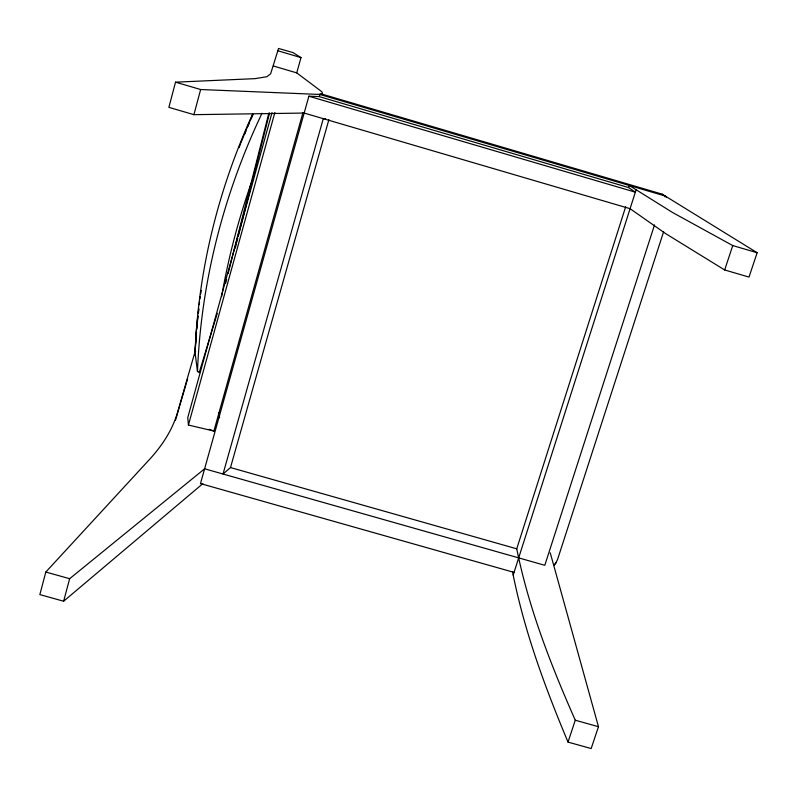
<?xml version="1.0" encoding="UTF-8"?>
<svg xmlns="http://www.w3.org/2000/svg" width="797" height="797" viewBox="0 0 797 797"><rect width="100%" height="100%" fill="white"/><g stroke="black" fill="none" stroke-linecap="round" stroke-linejoin="round"><path stroke-width="1.2" d="M196.49 331.99L194.876 355.332L196.251 331.96A652.564 587.419 -51.6 0 1 197.905 315.383M225.71 283.114L226.627 279.498M228.161 273.471L268.848 113.114M235.314 248.066L236.231 244.45M236.839 242.039L237.755 238.423M238.373 236.012L269.565 112.965M195.703 351.487A7.043 1.544 15.1 0 0 194.996 351.915L177.482 412.587C172.082 431.217 160.765 447.565 147.565 461.553L45.818 572.037L39.85 594.592L63.63 601.227L202.896 483.61M175.539 82.161L168.874 107.346L193.91 114.668L304.165 113.054L630.078 208.684L665.734 233.66L724.662 269.964L749.001 277.077L757.15 252.729L662.237 194.179L321.301 93.916L319.507 94.245A331.901 15.263 15.8 0 1 314.984 94.255L200.645 89.523L175.539 82.161L254.98 78.654L266.905 76.711L270.651 73.762L278.542 48.448L293.037 52.602L300.997 57.603L296.753 72.886L320.563 90.768A332.17 15.273 15.8 0 1 321.33 93.907M63.63 601.227L69.658 578.702L204.62 468.795L544.809 565.292L654.516 224.913M193.91 114.668L200.645 89.523M194.637 355.313L194.807 354.715A7.183 1.674 3.8 0 1 194.926 354.496M272.036 112.576L187.743 417.668L188.421 425.05L213.895 431.047L302.95 112.646M188.421 425.05L274.885 112.457M308.877 96.218L635.348 192.167L628.534 187.534L319.129 96.576L308.877 96.218L200.475 483.58L514.045 572.395M319.129 96.576L320.165 94.156M325.654 118.584L323.283 118.663L223.03 474.016L230.502 467.56L328.882 119.66M175.529 420.109L187.514 379.133A7.024 1.664 15 0 1 187.634 378.934M199.14 372.727L217.292 313.311M628.534 187.534L629.202 185.442L672.578 212.5L732.752 245.576L757.15 252.729M550.239 552.809L598.477 726.715L591.165 748.552L568.012 742.097L575.275 720.219C550.866 664.967 528.74 608.201 516.735 548.814L625.665 206.762M568.012 742.097C545.367 688.02 524.815 632.659 513.198 575.055L636.036 190.015M665.027 196.859L665.286 196.052L319.727 94.444M663.622 231.708L557.571 559.454L555.698 563.21A14.784 14.137 -8.6 0 1 553.845 565.352M724.662 269.964L732.752 245.576M195.076 352.543L197.467 371.591L199.649 372.129M45.818 572.037L69.658 578.702M575.275 720.219L598.477 726.715M230.502 467.56L516.735 548.814M209.173 429.304L213.895 431.047M277.615 50.699L300.997 57.603M273.401 66.012L296.753 72.886M512.501 571.499L513.198 575.055M218.796 412.886L219.583 417.738M221.626 296.643A667.428 596.933 -51.3 0 1 251.284 182.981M197.477 371.591A636.893 574.049 -51.1 0 1 261.984 113.284M665.286 196.052A15.551 15.123 -39.9 0 1 666.382 197.058M662.237 194.179A15.362 14.944 -40.1 0 1 663.323 195.165M556.077 562.562A13.649 13.051 -8.7 0 1 553.805 565.212M195.076 352.543A608.838 552.042 -51.3 0 1 252.689 114.051M198.184 313.012A652.564 587.419 -51.6 0 1 198.752 308.27M199.2 304.703A652.564 587.419 -51.6 0 1 199.509 302.332M199.997 298.765A652.564 587.419 -51.6 0 1 200.336 296.394M200.675 294.023A652.564 587.419 -51.6 0 1 201.203 290.457M239.07 147.684A652.564 587.419 -51.6 0 1 240.415 144.197M240.863 143.042A652.564 587.419 -51.6 0 1 252.749 114.549M196.7 329.619A652.344 587.22 -51.6 0 1 197.148 324.887M197.507 321.34A652.344 587.22 -51.6 0 1 198.015 316.598M198.423 313.042A652.344 587.22 -51.6 0 1 198.851 309.485M244.609 134.334A652.344 587.22 -51.6 0 1 245.964 131.037M247.787 126.653A652.344 587.22 -51.6 0 1 249.182 123.376M251.065 119.012A652.344 587.22 -51.6 0 1 252.978 114.648"/></g></svg>
